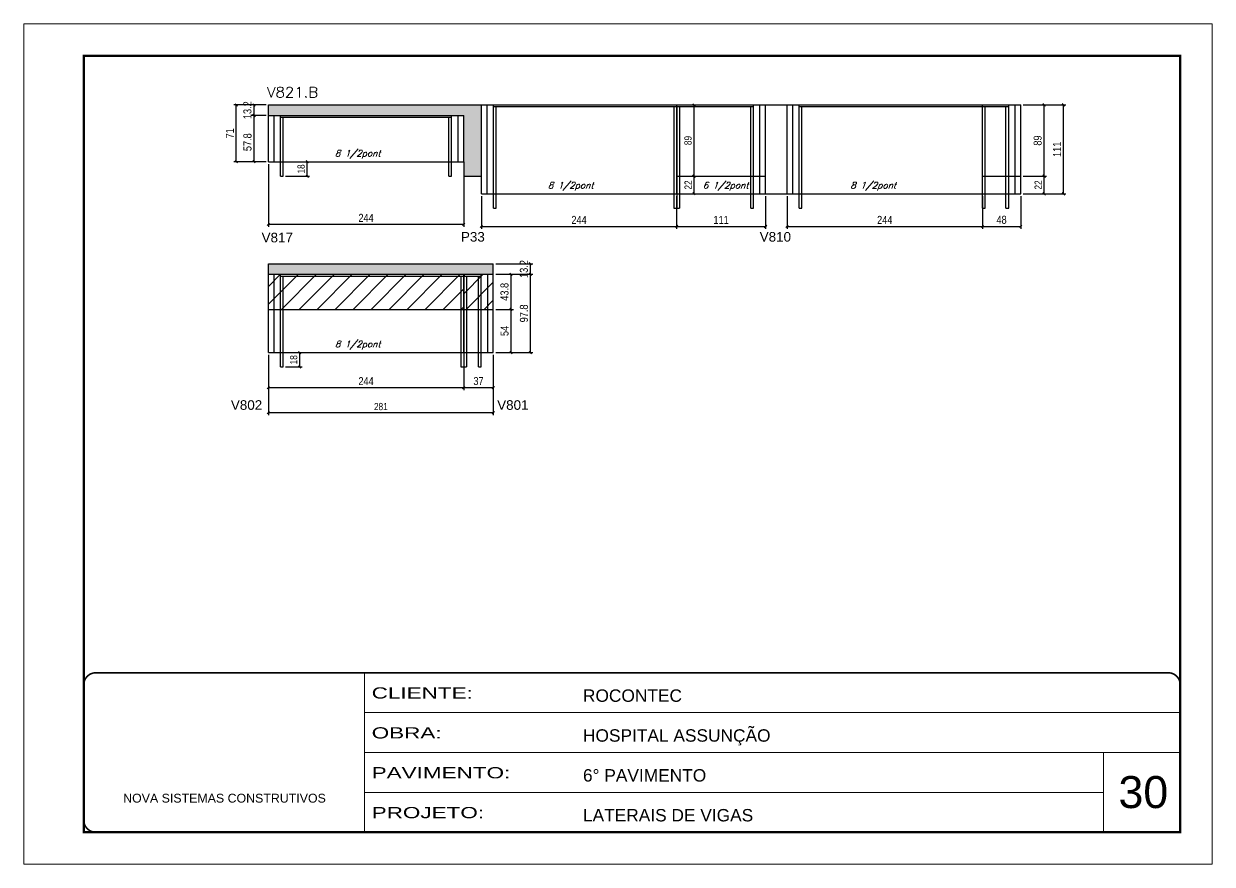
# Model space of a CAD drawing. Extents: x -20960 to -5926, y -2106 to 21915.
# Drawn here: x -10608 to -9123, y 12825 to 13875 of the extents above; entities that cross this region are included whole.
import ezdxf

# ---------------------------------------------------------------- set-up
doc = ezdxf.new("R2010")
doc.units = 0
doc.linetypes.add('CONTINUO', pattern=[0])
doc.linetypes.add('DASHED', pattern=[0.75, 0.5, -0.25])
for name, color, linetype in [('5', 5, 'Continuous'), ('COTA', 241, 'Continuous'), ('Painéis', 200, 'Continuous'), ('Reaproveitamento', 251, 'Continuous'), ('SARR_2.2x7', 40, 'Continuous'), ('SARR_3.5x7', 81, 'Continuous'), ('texto', 7, 'Continuous')]:
    doc.layers.add(name, color=color, linetype=linetype)
for name, color, linetype, lineweight in [('CARIMBO', 255, 'Continuous', 9), ('Folhas', 255, 'Continuous', 9), ('SARRAFO DE PRESSAO', 251, 'DASHED', 9), ('Texto Seção', 7, 'Continuous', 15)]:
    doc.layers.add(name, color=color, linetype=linetype, lineweight=lineweight)
doc.styles.add('ARIAL', font='arial.ttf')
doc.styles.add('COTA TECNICA', font='techl___.ttf', dxfattribs={"height": 10})
doc.styles.add('COTA TECNICA-50', font='techl___.ttf', dxfattribs={"height": 9})
doc.styles.add('REGUA-120', font='ROMANS.shx', dxfattribs={"height": 15})
doc.styles.add('Romans', font='romans.shx')
doc.styles.get("Standard").update_dxf_attribs({"font": 'arial.ttf'})
doc.styles.add('Tecnologia', font='')
doc.styles.get('Tecnologia').set_extended_font_data('Forgotten Futurist')
doc.dimstyles.new('COTA PAINEL-50', dxfattribs={"dimtxt": 9, "dimasz": 3, "dimexe": 3, "dimexo": 3, "dimgap": 3, "dimtad": 1, "dimdec": 1, "dimzin": 12, "dimdsep": 46, "dimtxsty": 'COTA TECNICA-50', "dimblk1": 'OBLIQUE', "dimblk2": 'OBLIQUE', "dimsah": 1, "dimcen": 0.9, "dimclrd": 4, "dimclre": 4, "dimclrt": 240, "dimadec": 1, "dimazin": 3, "dimtfac": 1, "dimtdec": 1, "dimtmove": 0, "dimatfit": 3, "dimfxl": 1, "dimtolj": 1, "dimtzin": 12, "dimarcsym": 0})
doc.dimstyles.new('PAINEL', dxfattribs={"dimtxt": 10, "dimasz": 3, "dimexe": 3, "dimexo": 3, "dimgap": 3, "dimtad": 1, "dimdec": 1, "dimzin": 12, "dimdsep": 46, "dimtxsty": 'COTA TECNICA', "dimblk1": 'OBLIQUE', "dimblk2": 'OBLIQUE', "dimsah": 1, "dimcen": 0.9, "dimclrd": 4, "dimclre": 4, "dimclrt": 240, "dimadec": 1, "dimazin": 3, "dimtfac": 1, "dimtdec": 1, "dimtmove": 0, "dimatfit": 3, "dimfxl": 1, "dimtolj": 1, "dimtzin": 12, "dimarcsym": 0})

# ---------------------------------------------------------------- blocks, each defined once
blk = doc.blocks.new('9999999999')
at = {"color": 30, "linetype": 'CONTINUO'}
for p, q in [((98564.6, 34230.2), (98564.6, 34429.4)), ((98564.6, 34379.6), (99584, 34379.6)), ((98564.6, 34329.8), (99488, 34329.8)), ((99584, 34329.8), (99488, 34329.8)), ((99488, 34329.8), (99488, 34230.2)), ((98564.6, 34280), (99488, 34280))]:
    blk.add_line(p, q, dxfattribs=at)
at = {"color": 30, "linetype": 'CONTINUO', "const_width": 2}
blk.add_lwpolyline([(99584, 34230.2), (99584, 34414.4, 0.414214), (99569, 34429.4), (98229, 34429.4, 0.414214), (98214, 34414.4), (98214, 34245.2, 0.414214), (98229, 34230.2), (99584, 34230.2)], format="xyb", dxfattribs=at)
at = {"layer": 'Folhas'}
blk.add_lwpolyline([(98139, 34190.2), (99624, 34190.2), (99624, 35240.2), (98139, 35240.2)], close=True, dxfattribs=at)
at = {"layer": 'Folhas', "color": 30, "const_width": 3}
blk.add_lwpolyline([(98214, 34230.2), (99584, 34230.2), (99584, 35200.2), (98214, 35200.2)], close=True, dxfattribs=at)
at = {"color": 7, "linetype": 'Continuous', "ltscale": 5, "style": 'ARIAL'}
for s, height, p in [('ROCONTEC', 15.48, (98837.7, 34393.1)), ('HOSPITAL ASSUNÇÃO', 15.483, (98837.7, 34343.3)), ('6° PAVIMENTO', 15.483, (98837.7, 34293.5)), ('NOVA SISTEMAS CONSTRUTIVOS', 11.059, (98263.2, 34267.2)), ('LATERAIS DE VIGAS', 15.483, (98837.7, 34243.7))]:
    blk.add_text(s, height=height, dxfattribs=at).set_placement(p)
at = {"layer": 'Folhas', "color": 7, "style": 'Tecnologia', "width": 1.5}
for s, p in [('CLIENTE:', (98573.7, 34397.2)), ('OBRA:', (98573.7, 34347.3)), ('PAVIMENTO:', (98573.7, 34297.5)), ('PROJETO:', (98573.7, 34247.7))]:
    blk.add_text(s, height=14, dxfattribs=at).set_placement(p)
blk = doc.blocks.new('_Oblique')
at = {"color": 0, "linetype": 'ByBlock', "lineweight": -2}
blk.add_line((-0.5, -0.5), (0.5, 0.5), dxfattribs=at)
blk = doc.blocks.new('*D1099')
at = {"layer": 'COTA', "color": 4, "lineweight": -2, "ltscale": 25, "transparency": 16777216}
for p, q in [((-10302.8, 13700), (-10302.8, 13621.8)), ((-10058.8, 13700), (-10058.8, 13621.8)), ((-10058.8, 13624.8), (-10302.8, 13624.8))]:
    blk.add_line(p, q, dxfattribs=at)
at = {"layer": 'Defpoints', "color": 0, "ltscale": 25, "transparency": 16777216}
for p in [(-10302.8, 13703), (-10058.8, 13703), (-10302.8, 13624.8)]:
    blk.add_point(p, dxfattribs=at)
at = {"layer": 'COTA', "color": 4, "lineweight": -2, "ltscale": 25, "transparency": 16777216, "xscale": 3, "yscale": 3, "zscale": 3, "rotation": 180}
blk.add_blockref('_Oblique', (-10302.8, 13624.8), dxfattribs=at)
at = {"layer": 'COTA', "color": 4, "lineweight": -2, "ltscale": 25, "transparency": 16777216, "xscale": 3, "yscale": 3, "zscale": 3}
blk.add_blockref('_Oblique', (-10058.8, 13624.8), dxfattribs=at)
at = {"layer": 'COTA', "color": 240, "ltscale": 25, "transparency": 16777216, "insert": (-10180.8, 13632.9), "char_height": 10, "attachment_point": 5, "style": 'COTA TECNICA'}
blk.add_mtext('\\A1;244', dxfattribs=at)
blk = doc.blocks.new('*D1100')
at = {"layer": 'COTA', "color": 4, "lineweight": -2, "ltscale": 25, "transparency": 16777216}
for p, q in [((-10305.8, 13774), (-10346, 13774)), ((-10343, 13703), (-10343, 13774)), ((-10305.8, 13703), (-10346, 13703))]:
    blk.add_line(p, q, dxfattribs=at)
at = {"layer": 'Defpoints', "color": 0, "ltscale": 25, "transparency": 16777216}
for p in [(-10343, 13774), (-10302.8, 13774), (-10302.8, 13703)]:
    blk.add_point(p, dxfattribs=at)
at = {"layer": 'COTA', "color": 4, "lineweight": -2, "ltscale": 25, "transparency": 16777216, "xscale": 3, "yscale": 3, "zscale": 3}
for p, rotation in [((-10343, 13774), 90), ((-10343, 13703), 270)]:
    blk.add_blockref('_Oblique', p, dxfattribs=dict(at, rotation=rotation))
at = {"layer": 'COTA', "color": 240, "ltscale": 25, "transparency": 16777216, "insert": (-10351, 13738.5), "char_height": 10, "attachment_point": 5, "rotation": 90, "style": 'COTA TECNICA'}
blk.add_mtext('\\A1;71', dxfattribs=at)
blk = doc.blocks.new('*D1088')
at = {"layer": 'COTA', "color": 4, "lineweight": -2, "ltscale": 25, "transparency": 16777216}
for p, q in [((-10305.8, 13760.8), (-10323.8, 13760.8)), ((-10320.8, 13703), (-10320.8, 13760.8)), ((-10305.8, 13703), (-10323.8, 13703))]:
    blk.add_line(p, q, dxfattribs=at)
at = {"layer": 'Defpoints', "color": 0, "ltscale": 25, "transparency": 16777216}
for p in [(-10320.8, 13760.8), (-10302.8, 13760.8), (-10302.8, 13703)]:
    blk.add_point(p, dxfattribs=at)
at = {"layer": 'COTA', "color": 4, "lineweight": -2, "ltscale": 25, "transparency": 16777216, "xscale": 3, "yscale": 3, "zscale": 3}
for p, rotation in [((-10320.8, 13760.8), 90), ((-10320.8, 13703), 270)]:
    blk.add_blockref('_Oblique', p, dxfattribs=dict(at, rotation=rotation))
at = {"layer": 'COTA', "color": 240, "ltscale": 25, "transparency": 16777216, "insert": (-10328.9, 13727.4), "char_height": 10, "attachment_point": 5, "rotation": 90, "style": 'COTA TECNICA'}
blk.add_mtext('\\A1;57.8', dxfattribs=at)
blk = doc.blocks.new('*D1089')
at = {"layer": 'COTA', "color": 4, "lineweight": -2, "ltscale": 25, "transparency": 16777216}
for p, q in [((-10305.8, 13774), (-10323.8, 13774)), ((-10320.8, 13760.8), (-10320.8, 13774)), ((-10305.8, 13760.8), (-10323.8, 13760.8))]:
    blk.add_line(p, q, dxfattribs=at)
at = {"layer": 'Defpoints', "color": 0, "ltscale": 25, "transparency": 16777216}
for p in [(-10320.8, 13774), (-10302.8, 13774), (-10302.8, 13760.8)]:
    blk.add_point(p, dxfattribs=at)
at = {"layer": 'COTA', "color": 4, "lineweight": -2, "ltscale": 25, "transparency": 16777216, "xscale": 3, "yscale": 3, "zscale": 3}
for p, rotation in [((-10320.8, 13774), 90), ((-10320.8, 13760.8), 270)]:
    blk.add_blockref('_Oblique', p, dxfattribs=dict(at, rotation=rotation))
at = {"layer": 'COTA', "color": 240, "ltscale": 25, "transparency": 16777216, "insert": (-10329, 13767.4), "char_height": 10, "attachment_point": 5, "rotation": 90, "style": 'COTA TECNICA'}
blk.add_mtext('\\A1;13.2', dxfattribs=at)
blk = doc.blocks.new('*D1101')
at = {"layer": 'COTA', "color": 4, "lineweight": -2, "ltscale": 25, "transparency": 16777216}
for p, q in [((-10036.7, 13660), (-10036.7, 13619.3)), ((-9792.7, 13660), (-9792.7, 13619.3)), ((-10036.7, 13622.3), (-9792.7, 13622.3))]:
    blk.add_line(p, q, dxfattribs=at)
at = {"layer": 'Defpoints', "color": 0, "ltscale": 25, "transparency": 16777216}
for p in [(-10036.7, 13663), (-9792.7, 13663), (-9792.7, 13622.3)]:
    blk.add_point(p, dxfattribs=at)
at = {"layer": 'COTA', "color": 4, "lineweight": -2, "ltscale": 25, "transparency": 16777216, "xscale": 3, "yscale": 3, "zscale": 3, "rotation": 180}
blk.add_blockref('_Oblique', (-10036.7, 13622.3), dxfattribs=at)
at = {"layer": 'COTA', "color": 4, "lineweight": -2, "ltscale": 25, "transparency": 16777216, "xscale": 3, "yscale": 3, "zscale": 3}
blk.add_blockref('_Oblique', (-9792.7, 13622.3), dxfattribs=at)
at = {"layer": 'COTA', "color": 240, "ltscale": 25, "transparency": 16777216, "insert": (-9914.7, 13630.3), "char_height": 10, "attachment_point": 5, "style": 'COTA TECNICA'}
blk.add_mtext('\\A1;244', dxfattribs=at)
blk = doc.blocks.new('*D1102')
at = {"layer": 'COTA', "color": 4, "lineweight": -2, "ltscale": 25, "transparency": 16777216}
for p, q in [((-9792.7, 13660), (-9792.7, 13619.3)), ((-9681.7, 13660), (-9681.7, 13619.3)), ((-9792.7, 13622.3), (-9681.7, 13622.3))]:
    blk.add_line(p, q, dxfattribs=at)
at = {"layer": 'Defpoints', "color": 0, "ltscale": 25, "transparency": 16777216}
for p in [(-9792.7, 13663), (-9681.7, 13663), (-9681.7, 13622.3)]:
    blk.add_point(p, dxfattribs=at)
at = {"layer": 'COTA', "color": 4, "lineweight": -2, "ltscale": 25, "transparency": 16777216, "xscale": 3, "yscale": 3, "zscale": 3, "rotation": 180}
blk.add_blockref('_Oblique', (-9792.7, 13622.3), dxfattribs=at)
at = {"layer": 'COTA', "color": 4, "lineweight": -2, "ltscale": 25, "transparency": 16777216, "xscale": 3, "yscale": 3, "zscale": 3}
blk.add_blockref('_Oblique', (-9681.7, 13622.3), dxfattribs=at)
at = {"layer": 'COTA', "color": 240, "ltscale": 25, "transparency": 16777216, "insert": (-9737.2, 13630.3), "char_height": 10, "attachment_point": 5, "style": 'COTA TECNICA'}
blk.add_mtext('\\A1;111', dxfattribs=at)
blk = doc.blocks.new('*D1103')
at = {"layer": 'COTA', "color": 4, "lineweight": -2, "ltscale": 25, "transparency": 16777216}
for p, q in [((-9654.7, 13660), (-9654.7, 13619.3)), ((-9410.7, 13660), (-9410.7, 13619.3)), ((-9654.7, 13622.3), (-9410.7, 13622.3))]:
    blk.add_line(p, q, dxfattribs=at)
at = {"layer": 'Defpoints', "color": 0, "ltscale": 25, "transparency": 16777216}
for p in [(-9654.7, 13663), (-9410.7, 13663), (-9410.7, 13622.3)]:
    blk.add_point(p, dxfattribs=at)
at = {"layer": 'COTA', "color": 4, "lineweight": -2, "ltscale": 25, "transparency": 16777216, "xscale": 3, "yscale": 3, "zscale": 3, "rotation": 180}
blk.add_blockref('_Oblique', (-9654.7, 13622.3), dxfattribs=at)
at = {"layer": 'COTA', "color": 4, "lineweight": -2, "ltscale": 25, "transparency": 16777216, "xscale": 3, "yscale": 3, "zscale": 3}
blk.add_blockref('_Oblique', (-9410.7, 13622.3), dxfattribs=at)
at = {"layer": 'COTA', "color": 240, "ltscale": 25, "transparency": 16777216, "insert": (-9532.7, 13630.3), "char_height": 10, "attachment_point": 5, "style": 'COTA TECNICA'}
blk.add_mtext('\\A1;244', dxfattribs=at)
blk = doc.blocks.new('*D1104')
at = {"layer": 'COTA', "color": 4, "lineweight": -2, "ltscale": 25, "transparency": 16777216}
for p, q in [((-9410.7, 13660), (-9410.7, 13619.3)), ((-9362.7, 13660), (-9362.7, 13619.3)), ((-9410.7, 13622.3), (-9362.7, 13622.3))]:
    blk.add_line(p, q, dxfattribs=at)
at = {"layer": 'Defpoints', "color": 0, "ltscale": 25, "transparency": 16777216}
for p in [(-9410.7, 13663), (-9362.7, 13663), (-9362.7, 13622.3)]:
    blk.add_point(p, dxfattribs=at)
at = {"layer": 'COTA', "color": 4, "lineweight": -2, "ltscale": 25, "transparency": 16777216, "xscale": 3, "yscale": 3, "zscale": 3, "rotation": 180}
blk.add_blockref('_Oblique', (-9410.7, 13622.3), dxfattribs=at)
at = {"layer": 'COTA', "color": 4, "lineweight": -2, "ltscale": 25, "transparency": 16777216, "xscale": 3, "yscale": 3, "zscale": 3}
blk.add_blockref('_Oblique', (-9362.7, 13622.3), dxfattribs=at)
at = {"layer": 'COTA', "color": 240, "ltscale": 25, "transparency": 16777216, "insert": (-9386.7, 13630.4), "char_height": 10, "attachment_point": 5, "style": 'COTA TECNICA'}
blk.add_mtext('\\A1;48', dxfattribs=at)
blk = doc.blocks.new('*D1090')
at = {"layer": 'COTA', "color": 4, "lineweight": -2, "ltscale": 25, "transparency": 16777216}
for p, q in [((-9359.7, 13774), (-9306.3, 13774)), ((-9309.3, 13663), (-9309.3, 13774)), ((-9332.7, 13663), (-9306.3, 13663))]:
    blk.add_line(p, q, dxfattribs=at)
at = {"layer": 'Defpoints', "color": 0, "ltscale": 25, "transparency": 16777216}
for p in [(-9362.7, 13774), (-9309.3, 13774), (-9335.7, 13663)]:
    blk.add_point(p, dxfattribs=at)
at = {"layer": 'COTA', "color": 4, "lineweight": -2, "ltscale": 25, "transparency": 16777216, "xscale": 3, "yscale": 3, "zscale": 3}
for p, rotation in [((-9309.3, 13774), 90), ((-9309.3, 13663), 270)]:
    blk.add_blockref('_Oblique', p, dxfattribs=dict(at, rotation=rotation))
at = {"layer": 'COTA', "color": 240, "ltscale": 25, "transparency": 16777216, "insert": (-9317.4, 13718.5), "char_height": 10, "attachment_point": 5, "rotation": 90, "style": 'COTA TECNICA'}
blk.add_mtext('\\A1;111', dxfattribs=at)
blk = doc.blocks.new('*D1091')
at = {"layer": 'COTA', "color": 4, "lineweight": -2, "ltscale": 25, "transparency": 16777216}
for p, q in [((-9359.7, 13774), (-9330.5, 13774)), ((-9333.5, 13685), (-9333.5, 13774)), ((-9359.7, 13685), (-9330.5, 13685))]:
    blk.add_line(p, q, dxfattribs=at)
at = {"layer": 'Defpoints', "color": 0, "ltscale": 25, "transparency": 16777216}
for p in [(-9362.7, 13774), (-9333.5, 13774), (-9362.7, 13685)]:
    blk.add_point(p, dxfattribs=at)
at = {"layer": 'COTA', "color": 4, "lineweight": -2, "ltscale": 25, "transparency": 16777216, "xscale": 3, "yscale": 3, "zscale": 3}
for p, rotation in [((-9333.5, 13774), 90), ((-9333.5, 13685), 270)]:
    blk.add_blockref('_Oblique', p, dxfattribs=dict(at, rotation=rotation))
at = {"layer": 'COTA', "color": 240, "ltscale": 25, "transparency": 16777216, "insert": (-9341.6, 13729.5), "char_height": 10, "attachment_point": 5, "rotation": 90, "style": 'COTA TECNICA'}
blk.add_mtext('\\A1;89', dxfattribs=at)
blk = doc.blocks.new('*D1115')
at = {"layer": 'COTA', "color": 4, "lineweight": -2, "ltscale": 25, "transparency": 16777216}
for p, q in [((-10302.8, 13461.6), (-10302.8, 13417.8)), ((-10058.8, 13461.6), (-10058.8, 13417.8)), ((-10302.8, 13420.8), (-10058.8, 13420.8))]:
    blk.add_line(p, q, dxfattribs=at)
at = {"layer": 'Defpoints', "color": 0, "ltscale": 25, "transparency": 16777216}
for p in [(-10302.8, 13464.6), (-10058.8, 13464.6), (-10058.8, 13420.8)]:
    blk.add_point(p, dxfattribs=at)
at = {"layer": 'COTA', "color": 4, "lineweight": -2, "ltscale": 25, "transparency": 16777216, "xscale": 3, "yscale": 3, "zscale": 3, "rotation": 180}
blk.add_blockref('_Oblique', (-10302.8, 13420.8), dxfattribs=at)
at = {"layer": 'COTA', "color": 4, "lineweight": -2, "ltscale": 25, "transparency": 16777216, "xscale": 3, "yscale": 3, "zscale": 3}
blk.add_blockref('_Oblique', (-10058.8, 13420.8), dxfattribs=at)
at = {"layer": 'COTA', "color": 240, "ltscale": 25, "transparency": 16777216, "insert": (-10180.8, 13428.9), "char_height": 10, "attachment_point": 5, "style": 'COTA TECNICA'}
blk.add_mtext('\\A1;244', dxfattribs=at)
blk = doc.blocks.new('*D1116')
at = {"layer": 'COTA', "color": 4, "lineweight": -2, "ltscale": 25, "transparency": 16777216}
for p, q in [((-10058.8, 13461.6), (-10058.8, 13417.8)), ((-10021.8, 13461.6), (-10021.8, 13417.8)), ((-10058.8, 13420.8), (-10021.8, 13420.8))]:
    blk.add_line(p, q, dxfattribs=at)
at = {"layer": 'Defpoints', "color": 0, "ltscale": 25, "transparency": 16777216}
for p in [(-10058.8, 13464.6), (-10021.8, 13464.6), (-10021.8, 13420.8)]:
    blk.add_point(p, dxfattribs=at)
at = {"layer": 'COTA', "color": 4, "lineweight": -2, "ltscale": 25, "transparency": 16777216, "xscale": 3, "yscale": 3, "zscale": 3, "rotation": 180}
blk.add_blockref('_Oblique', (-10058.8, 13420.8), dxfattribs=at)
at = {"layer": 'COTA', "color": 4, "lineweight": -2, "ltscale": 25, "transparency": 16777216, "xscale": 3, "yscale": 3, "zscale": 3}
blk.add_blockref('_Oblique', (-10021.8, 13420.8), dxfattribs=at)
at = {"layer": 'COTA', "color": 240, "ltscale": 25, "transparency": 16777216, "insert": (-10040.3, 13429), "char_height": 10, "attachment_point": 5, "style": 'COTA TECNICA'}
blk.add_mtext('\\A1;37', dxfattribs=at)
blk = doc.blocks.new('*D1117')
at = {"layer": 'COTA', "color": 4, "lineweight": -2, "ltscale": 25, "transparency": 16777216}
for p, q in [((-10018.8, 13562.4), (-9972.4, 13562.4)), ((-9975.4, 13464.6), (-9975.4, 13562.4)), ((-10018.8, 13464.6), (-9972.4, 13464.6))]:
    blk.add_line(p, q, dxfattribs=at)
at = {"layer": 'Defpoints', "color": 0, "ltscale": 25, "transparency": 16777216}
for p in [(-10021.8, 13562.4), (-9975.4, 13562.4), (-10021.8, 13464.6)]:
    blk.add_point(p, dxfattribs=at)
at = {"layer": 'COTA', "color": 4, "lineweight": -2, "ltscale": 25, "transparency": 16777216, "xscale": 3, "yscale": 3, "zscale": 3}
for p, rotation in [((-9975.4, 13562.4), 90), ((-9975.4, 13464.6), 270)]:
    blk.add_blockref('_Oblique', p, dxfattribs=dict(at, rotation=rotation))
at = {"layer": 'COTA', "color": 240, "ltscale": 25, "transparency": 16777216, "insert": (-9983.5, 13513.5), "char_height": 10, "attachment_point": 5, "rotation": 90, "style": 'COTA TECNICA'}
blk.add_mtext('\\A1;97.8', dxfattribs=at)
blk = doc.blocks.new('*D1118')
at = {"layer": 'COTA', "color": 4, "lineweight": -2, "ltscale": 25, "transparency": 16777216}
for p, q in [((-10018.8, 13575.6), (-9972.4, 13575.6)), ((-9975.4, 13562.4), (-9975.4, 13575.6)), ((-10018.8, 13562.4), (-9972.4, 13562.4))]:
    blk.add_line(p, q, dxfattribs=at)
at = {"layer": 'Defpoints', "color": 0, "ltscale": 25, "transparency": 16777216}
for p in [(-10021.8, 13575.6), (-9975.4, 13575.6), (-10021.8, 13562.4)]:
    blk.add_point(p, dxfattribs=at)
at = {"layer": 'COTA', "color": 4, "lineweight": -2, "ltscale": 25, "transparency": 16777216, "xscale": 3, "yscale": 3, "zscale": 3}
for p, rotation in [((-9975.4, 13575.6), 90), ((-9975.4, 13562.4), 270)]:
    blk.add_blockref('_Oblique', p, dxfattribs=dict(at, rotation=rotation))
at = {"layer": 'COTA', "color": 240, "ltscale": 25, "transparency": 16777216, "insert": (-9983.6, 13569), "char_height": 10, "attachment_point": 5, "rotation": 90, "style": 'COTA TECNICA'}
blk.add_mtext('\\A1;13.2', dxfattribs=at)
blk = doc.blocks.new('*D1119')
at = {"layer": 'COTA', "color": 4, "lineweight": -2, "ltscale": 25, "transparency": 16777216}
for p, q in [((-10018.8, 13518.6), (-9996.6, 13518.6)), ((-9999.6, 13464.6), (-9999.6, 13518.6)), ((-10018.8, 13464.6), (-9996.6, 13464.6))]:
    blk.add_line(p, q, dxfattribs=at)
at = {"layer": 'Defpoints', "color": 0, "ltscale": 25, "transparency": 16777216}
for p in [(-10021.8, 13518.6), (-9999.6, 13518.6), (-10021.8, 13464.6)]:
    blk.add_point(p, dxfattribs=at)
at = {"layer": 'COTA', "color": 4, "lineweight": -2, "ltscale": 25, "transparency": 16777216, "xscale": 3, "yscale": 3, "zscale": 3}
for p, rotation in [((-9999.6, 13518.6), 90), ((-9999.6, 13464.6), 270)]:
    blk.add_blockref('_Oblique', p, dxfattribs=dict(at, rotation=rotation))
at = {"layer": 'COTA', "color": 240, "ltscale": 25, "transparency": 16777216, "insert": (-10007.7, 13491.6), "char_height": 10, "attachment_point": 5, "rotation": 90, "style": 'COTA TECNICA'}
blk.add_mtext('\\A1;54', dxfattribs=at)
blk = doc.blocks.new('*D1120')
at = {"layer": 'COTA', "color": 4, "lineweight": -2, "ltscale": 25, "transparency": 16777216}
for p, q in [((-10018.8, 13562.4), (-9996.6, 13562.4)), ((-9999.6, 13518.6), (-9999.6, 13562.4)), ((-10018.8, 13518.6), (-9996.6, 13518.6))]:
    blk.add_line(p, q, dxfattribs=at)
at = {"layer": 'Defpoints', "color": 0, "ltscale": 25, "transparency": 16777216}
for p in [(-10021.8, 13562.4), (-9999.6, 13562.4), (-10021.8, 13518.6)]:
    blk.add_point(p, dxfattribs=at)
at = {"layer": 'COTA', "color": 4, "lineweight": -2, "ltscale": 25, "transparency": 16777216, "xscale": 3, "yscale": 3, "zscale": 3}
for p, rotation in [((-9999.6, 13562.4), 90), ((-9999.6, 13518.6), 270)]:
    blk.add_blockref('_Oblique', p, dxfattribs=dict(at, rotation=rotation))
at = {"layer": 'COTA', "color": 240, "ltscale": 25, "transparency": 16777216, "insert": (-10007.8, 13540.5), "char_height": 10, "attachment_point": 5, "rotation": 90, "style": 'COTA TECNICA'}
blk.add_mtext('\\A1;43.8', dxfattribs=at)
blk = doc.blocks.new('*D1124')
at = {"layer": 'COTA', "color": 4, "lineweight": -2, "transparency": 16777216}
for p, q in [((-10281.3, 13464.6), (-10260.6, 13464.6)), ((-10263.6, 13446.6), (-10263.6, 13464.6)), ((-10281.3, 13446.6), (-10260.6, 13446.6))]:
    blk.add_line(p, q, dxfattribs=at)
at = {"layer": 'Defpoints', "color": 0, "transparency": 16777216}
for p in [(-10284.3, 13464.6), (-10263.6, 13464.6), (-10284.3, 13446.6)]:
    blk.add_point(p, dxfattribs=at)
at = {"layer": 'COTA', "color": 4, "lineweight": -2, "transparency": 16777216, "xscale": 3, "yscale": 3, "zscale": 3}
for p, rotation in [((-10263.6, 13464.6), 90), ((-10263.6, 13446.6), 270)]:
    blk.add_blockref('_Oblique', p, dxfattribs=dict(at, rotation=rotation))
at = {"layer": 'COTA', "color": 240, "transparency": 16777216, "insert": (-10271.2, 13455.6), "char_height": 9, "attachment_point": 5, "rotation": 90, "style": 'COTA TECNICA-50'}
blk.add_mtext('\\A1;18', dxfattribs=at)
blk = doc.blocks.new('*D1125')
at = {"layer": 'COTA', "color": 4, "lineweight": -2, "transparency": 16777216}
for p, q in [((-10302.8, 13461.6), (-10302.8, 13386.5)), ((-10021.8, 13461.6), (-10021.8, 13386.5)), ((-10021.8, 13389.5), (-10302.8, 13389.5))]:
    blk.add_line(p, q, dxfattribs=at)
at = {"layer": 'Defpoints', "color": 0, "transparency": 16777216}
for p in [(-10302.8, 13464.6), (-10021.8, 13464.6), (-10302.8, 13389.5)]:
    blk.add_point(p, dxfattribs=at)
at = {"layer": 'COTA', "color": 4, "lineweight": -2, "transparency": 16777216, "xscale": 3, "yscale": 3, "zscale": 3, "rotation": 180}
blk.add_blockref('_Oblique', (-10302.8, 13389.5), dxfattribs=at)
at = {"layer": 'COTA', "color": 4, "lineweight": -2, "transparency": 16777216, "xscale": 3, "yscale": 3, "zscale": 3}
blk.add_blockref('_Oblique', (-10021.8, 13389.5), dxfattribs=at)
at = {"layer": 'COTA', "color": 240, "transparency": 16777216, "insert": (-10162.3, 13397.1), "char_height": 9, "attachment_point": 5, "style": 'COTA TECNICA-50'}
blk.add_mtext('\\A1;281', dxfattribs=at)
blk = doc.blocks.new('*D1126')
at = {"layer": 'COTA', "color": 4, "lineweight": -2, "transparency": 16777216}
for p, q in [((-9359.7, 13685), (-9330.5, 13685)), ((-9333.5, 13663), (-9333.5, 13685)), ((-9359.7, 13663), (-9330.5, 13663))]:
    blk.add_line(p, q, dxfattribs=at)
at = {"layer": 'Defpoints', "color": 0, "transparency": 16777216}
for p in [(-9362.7, 13685), (-9333.5, 13685), (-9362.7, 13663)]:
    blk.add_point(p, dxfattribs=at)
at = {"layer": 'COTA', "color": 4, "lineweight": -2, "transparency": 16777216, "xscale": 3, "yscale": 3, "zscale": 3}
for p, rotation in [((-9333.5, 13685), 90), ((-9333.5, 13663), 270)]:
    blk.add_blockref('_Oblique', p, dxfattribs=dict(at, rotation=rotation))
at = {"layer": 'COTA', "color": 240, "transparency": 16777216, "insert": (-9341, 13674), "char_height": 9, "attachment_point": 5, "rotation": 90, "style": 'COTA TECNICA-50'}
blk.add_mtext('\\A1;22', dxfattribs=at)
blk = doc.blocks.new('*D1127')
at = {"layer": 'COTA', "color": 4, "lineweight": -2, "transparency": 16777216}
for p, q in [((-10281.3, 13703), (-10251.3, 13703)), ((-10254.3, 13685), (-10254.3, 13703)), ((-10281.3, 13685), (-10251.3, 13685))]:
    blk.add_line(p, q, dxfattribs=at)
at = {"layer": 'Defpoints', "color": 0, "transparency": 16777216}
for p in [(-10284.3, 13703), (-10254.3, 13703), (-10284.3, 13685)]:
    blk.add_point(p, dxfattribs=at)
at = {"layer": 'COTA', "color": 4, "lineweight": -2, "transparency": 16777216, "xscale": 3, "yscale": 3, "zscale": 3}
for p, rotation in [((-10254.3, 13703), 90), ((-10254.3, 13685), 270)]:
    blk.add_blockref('_Oblique', p, dxfattribs=dict(at, rotation=rotation))
at = {"layer": 'COTA', "color": 240, "transparency": 16777216, "insert": (-10261.9, 13694), "char_height": 9, "attachment_point": 5, "rotation": 90, "style": 'COTA TECNICA-50'}
blk.add_mtext('\\A1;18', dxfattribs=at)
blk = doc.blocks.new('*D1128')
at = {"layer": 'COTA', "color": 4, "lineweight": -2, "transparency": 16777216}
for p, q in [((-9786.2, 13685), (-9767.9, 13685)), ((-9770.9, 13663), (-9770.9, 13685)), ((-9786.2, 13663), (-9767.9, 13663))]:
    blk.add_line(p, q, dxfattribs=at)
at = {"layer": 'Defpoints', "color": 0, "transparency": 16777216}
for p in [(-9789.2, 13685), (-9770.9, 13685), (-9789.2, 13663)]:
    blk.add_point(p, dxfattribs=at)
at = {"layer": 'COTA', "color": 4, "lineweight": -2, "transparency": 16777216, "xscale": 3, "yscale": 3, "zscale": 3}
for p, rotation in [((-9770.9, 13685), 90), ((-9770.9, 13663), 270)]:
    blk.add_blockref('_Oblique', p, dxfattribs=dict(at, rotation=rotation))
at = {"layer": 'COTA', "color": 240, "transparency": 16777216, "insert": (-9778.4, 13674), "char_height": 9, "attachment_point": 5, "rotation": 90, "style": 'COTA TECNICA-50'}
blk.add_mtext('\\A1;22', dxfattribs=at)
blk = doc.blocks.new('*D1129')
at = {"layer": 'COTA', "color": 4, "lineweight": -2, "transparency": 16777216}
for p, q in [((-9770.9, 13685), (-9770.9, 13774)), ((-9786.2, 13685), (-9767.9, 13685))]:
    blk.add_line(p, q, dxfattribs=at)
at = {"layer": 'Defpoints', "color": 0, "transparency": 16777216}
for p in [(-9770.9, 13774), (-9770.9, 13774), (-9789.2, 13685)]:
    blk.add_point(p, dxfattribs=at)
at = {"layer": 'COTA', "color": 4, "lineweight": -2, "transparency": 16777216, "xscale": 3, "yscale": 3, "zscale": 3}
for p, rotation in [((-9770.9, 13774), 90), ((-9770.9, 13685), 270)]:
    blk.add_blockref('_Oblique', p, dxfattribs=dict(at, rotation=rotation))
at = {"layer": 'COTA', "color": 240, "transparency": 16777216, "insert": (-9778.5, 13729.5), "char_height": 9, "attachment_point": 5, "rotation": 90, "style": 'COTA TECNICA-50'}
blk.add_mtext('\\A1;89', dxfattribs=at)

msp = doc.modelspace()

# ---------------------------------------------------------------- hatches: boundary and pattern name
at = {"layer": 'COTA', "linetype": 'ByBlock'}
h = msp.add_hatch(dxfattribs=at)
h.set_pattern_fill('AR-CONC', color=256, scale=0.03)
h.set_pattern_definition([(50, (-149218.106, -13699.5747), (5.46554007, -0.47817257), [0.5715, -6.2865]), (355, (-149218.106, -13699.5747), (-1.05730264, 5.73170536), [0.4572, -5.02921753]), (100.4514447, (-149217.6506, -13699.6145), (4.40823741, 5.25353256), [0.48570026, -5.34270734]), (46.1842, (-149218.106, -13698.051), (8.13237123, -1.26126984), [0.85725, -9.42975]), (96.6355576, (-149217.428, -13698.156), (7.122124, 7.42278374), [0.7285507, -8.01406824]), (351.184151, (-149218.106, -13698.051), (7.122124, 7.42278374), [0.685799, -7.54379196]), (21, (-149217.344, -13698.4317), (4.54843174, -3.06795595), [0.5715, -6.2865]), (326, (-149217.344, -13698.4317), (1.85406085, 5.52563898), [0.4572, -5.0292]), (71.451445, (-149216.965, -13698.6873), (6.40249258, 2.45768307), [0.48570026, -5.34269813]), (37.5, (-149218.106, -13699.5747), (0.092658098, 2.536651166), [0, -4.96824, 0, -5.1054, 0, -5.04825]), (7.5, (-149218.106, -13699.5747), (2.004589875, 3.005417245), [0, -2.91084, 0, -4.85394, 0, -1.92405]), (327.5, (-149219.8053, -13699.5747), (4.067717855, -0.17186232), [0, -1.905, 0, -5.9436, 0, -7.8867]), (317.5, (-149220.5673, -13699.5747), (4.44387544, 0.76279473), [0, -2.4765, 0, -3.94716, 0, -5.6007])])
h.paths.add_polyline_path([(-10036.68, 13774.03), (-10302.82, 13774.03), (-10302.82, 13760.83), (-10058.84, 13760.83), (-10058.84, 13685.03), (-10036.68, 13685.03)])
h = msp.add_hatch(dxfattribs=at)
h.set_pattern_fill('AR-CONC', color=256, scale=0.03)
h.set_pattern_definition([(50, (-151683.3987, -18026.8006), (5.46554007, -0.47817257), [0.5715, -6.2865]), (355, (-151683.3987, -18026.8006), (-1.05730264, 5.73170536), [0.4572, -5.02921753]), (100.4514447, (-151682.943, -18026.8405), (4.40823741, 5.25353256), [0.48570026, -5.34270734]), (46.1842, (-151683.399, -18025.2766), (8.13237123, -1.26126984), [0.85725, -9.42975]), (96.6355576, (-151682.721, -18025.382), (7.122124, 7.42278374), [0.7285507, -8.01406824]), (351.184151, (-151683.399, -18025.277), (7.122124, 7.42278374), [0.685799, -7.54379196]), (21, (-151682.6367, -18025.6576), (4.54843174, -3.06795595), [0.5715, -6.2865]), (326, (-151682.6367, -18025.6576), (1.85406085, 5.52563898), [0.4572, -5.0292]), (71.451445, (-151682.2576, -18025.9133), (6.40249258, 2.45768307), [0.48570026, -5.34269813]), (37.5, (-151683.3987, -18026.8006), (0.092658098, 2.536651166), [0, -4.96824, 0, -5.1054, 0, -5.04825]), (7.5, (-151683.3987, -18026.8006), (2.004589875, 3.005417245), [0, -2.91084, 0, -4.85394, 0, -1.92405]), (327.5, (-151685.098, -18026.8006), (4.067717855, -0.17186232), [0, -1.905, 0, -5.9436, 0, -7.8867]), (317.5, (-151685.86, -18026.8006), (4.44387544, 0.76279473), [0, -2.4765, 0, -3.94716, 0, -5.6007])])
h.paths.add_polyline_path([(-10302.82, 13575.59), (-10302.82, 13562.39), (-10021.84, 13562.39), (-10021.84, 13575.59)])
at = {"layer": 'Reaproveitamento'}
h = msp.add_hatch(dxfattribs=at)
h.set_pattern_fill('ANSI31', color=256, scale=5)
h.set_pattern_definition([(45, (-1530.62, -3274.19), (-11.22532, 11.22532), [])])
h.paths.add_polyline_path([(-10058.82, 13518.59), (-10058.82, 13562.39), (-10302.82, 13562.39), (-10302.82, 13518.59)])
h = msp.add_hatch(dxfattribs=at)
h.set_pattern_fill('ANSI31', color=256, scale=5)
h.set_pattern_definition([(45, (-1546.62, -3274.19), (-11.22532, 11.22532), [])])
h.paths.add_polyline_path([(-10058.82, 13562.39), (-10058.82, 13518.59), (-10021.84, 13518.59), (-10021.84, 13562.39)])

# ---------------------------------------------------------------- linework, layer by layer
at = {"layer": 'COTA', "linetype": 'ByBlock'}
for p, q in [((-10302.82, 13774.03), (-10036.68, 13774.03)), ((-10302.82, 13760.83), (-10302.82, 13774.03)), ((-9681.7, 13774.03), (-9654.7, 13774.03)), ((-10058.84, 13703.03), (-10058.84, 13685.03)), ((-10058.84, 13685.03), (-10036.68, 13685.03)), ((-9681.7, 13663.03), (-9654.7, 13663.03)), ((-10302.82, 13575.59), (-10021.84, 13575.59)), ((-10302.82, 13562.39), (-10302.82, 13575.59)), ((-10021.84, 13562.39), (-10021.84, 13575.59))]:
    msp.add_line(p, q, dxfattribs=at)
at = {"layer": 'Painéis'}
for p, q in [((-10036.68, 13774.03), (-9681.7, 13774.03)), ((-9654.7, 13774.03), (-9362.73, 13774.03)), ((-10302.82, 13760.83), (-10058.84, 13760.83)), ((-10302.82, 13703.03), (-10058.84, 13703.03)), ((-10302.82, 13703.03), (-10058.84, 13703.03)), ((-9792.68, 13685.03), (-9681.7, 13685.03)), ((-9410.7, 13685.03), (-9362.73, 13685.03)), ((-10036.68, 13663.03), (-9681.7, 13663.03)), ((-9654.7, 13663.03), (-9362.73, 13663.03)), ((-10302.82, 13562.39), (-10021.84, 13562.39)), ((-10302.82, 13518.59), (-10021.84, 13518.59)), ((-10302.82, 13464.59), (-10021.84, 13464.59))]:
    msp.add_line(p, q, dxfattribs=at)
at = {"layer": 'Painéis', "ltscale": 25}
for p, q in [((-10036.68, 13663.03), (-10036.68, 13774.03)), ((-9792.68, 13663.03), (-9792.68, 13774.03)), ((-9681.7, 13663.03), (-9681.7, 13774.03)), ((-9654.7, 13663.03), (-9654.7, 13774.03)), ((-9410.7, 13663.03), (-9410.7, 13774.03)), ((-9362.73, 13663.03), (-9362.73, 13774.03)), ((-10302.82, 13703.03), (-10302.82, 13760.83)), ((-10058.84, 13703.03), (-10058.84, 13760.83)), ((-10302.82, 13464.59), (-10302.82, 13562.39)), ((-10058.82, 13464.59), (-10058.82, 13562.39)), ((-10021.84, 13464.59), (-10021.84, 13562.39))]:
    msp.add_line(p, q, dxfattribs=at)
at = {"layer": 'SARR_2.2x7', "linetype": 'Continuous'}
for p, q in [((-10029.68, 13663.03), (-10029.68, 13774.03)), ((-10021.68, 13771.83), (-9792.68, 13771.83)), ((-9792.68, 13771.83), (-9696.7, 13771.83)), ((-9688.7, 13663.03), (-9688.7, 13774.03)), ((-9647.7, 13663.03), (-9647.7, 13774.03)), ((-9639.7, 13771.83), (-9410.7, 13771.83)), ((-9410.7, 13771.83), (-9377.73, 13771.83)), ((-9369.73, 13663.03), (-9369.73, 13774.03)), ((-10295.82, 13703.03), (-10295.82, 13760.83)), ((-10287.82, 13758.63), (-10073.84, 13758.63)), ((-10065.84, 13703.03), (-10065.84, 13760.83)), ((-10295.82, 13703.03), (-10295.82, 13703.03)), ((-10065.84, 13703.03), (-10065.84, 13703.03)), ((-10295.82, 13464.59), (-10295.82, 13562.39)), ((-10287.82, 13560.19), (-10058.82, 13560.19)), ((-10058.82, 13560.19), (-10036.84, 13560.19)), ((-10028.84, 13464.59), (-10028.84, 13562.39))]:
    msp.add_line(p, q, dxfattribs=at)
at = {"layer": 'SARR_3.5x7'}
for p, q in [((-10021.68, 13645.03), (-10021.68, 13774.03)), ((-10018.18, 13645.03), (-10018.18, 13771.83)), ((-9796.18, 13771.83), (-9796.18, 13645.03)), ((-9792.68, 13771.83), (-9792.68, 13645.03)), ((-9789.18, 13771.83), (-9789.18, 13645.03)), ((-9700.2, 13645.03), (-9700.2, 13771.83)), ((-9696.7, 13645.03), (-9696.7, 13774.03)), ((-9639.7, 13645.03), (-9639.7, 13774.03)), ((-9636.2, 13645.03), (-9636.2, 13771.83)), ((-9410.7, 13645.03), (-9410.7, 13771.83)), ((-9407.2, 13645.03), (-9407.2, 13771.83)), ((-9381.23, 13645.03), (-9381.23, 13771.83)), ((-9377.73, 13645.03), (-9377.73, 13774.03)), ((-10287.82, 13685.03), (-10287.82, 13760.83)), ((-10284.32, 13685.03), (-10284.32, 13758.63)), ((-10077.34, 13685.03), (-10077.34, 13758.63)), ((-10073.84, 13685.03), (-10073.84, 13760.83)), ((-10287.82, 13703.03), (-10284.32, 13703.03)), ((-10077.34, 13703.03), (-10073.84, 13703.03)), ((-10287.82, 13685.03), (-10284.32, 13685.03)), ((-10077.34, 13685.03), (-10073.84, 13685.03)), ((-10021.68, 13645.03), (-10018.18, 13645.03)), ((-9796.18, 13645.03), (-9789.18, 13645.03)), ((-9700.2, 13645.03), (-9696.7, 13645.03)), ((-9639.7, 13645.03), (-9636.2, 13645.03)), ((-9410.7, 13645.03), (-9407.2, 13645.03)), ((-9381.23, 13645.03), (-9377.73, 13645.03)), ((-10287.82, 13446.59), (-10287.82, 13562.39)), ((-10284.32, 13446.59), (-10284.32, 13560.19)), ((-10062.32, 13560.19), (-10062.32, 13446.59)), ((-10058.82, 13560.19), (-10058.82, 13446.59)), ((-10055.32, 13560.19), (-10055.32, 13446.59)), ((-10040.34, 13446.59), (-10040.34, 13560.19)), ((-10036.84, 13446.59), (-10036.84, 13562.39)), ((-10287.82, 13446.59), (-10284.32, 13446.59)), ((-10062.32, 13446.59), (-10055.32, 13446.59)), ((-10040.34, 13446.59), (-10036.84, 13446.59))]:
    msp.add_line(p, q, dxfattribs=at)

# ---------------------------------------------------------------- block references
at = {"layer": 'SARRAFO DE PRESSAO', "color": 6, "linetype": 'ByBlock'}
msp.add_blockref('9999999999', (-108747.48, -21364.84), dxfattribs=at)

# ---------------------------------------------------------------- texts
at = {"layer": '5', "linetype": 'Continuous'}
for s, p in [('V817', (-10311.31, 13602.28)), ('P33', (-10062.24, 13603.2)), ('V810', (-9688.94, 13603.2)), ('V802', (-10349.71, 13393.07)), ('V801', (-10016.96, 13393.07))]:
    msp.add_text(s, height=12, rotation=0.00004, dxfattribs=at).set_placement(p)
at = {"layer": 'CARIMBO', "style": 'ARIAL'}
msp.add_text('30', height=40, dxfattribs=at).set_placement((-9240.64, 12895.51))
at = {"layer": 'texto', "color": 2, "char_height": 8, "attachment_point": 5, "style": 'Romans'}
for s, insert in [('{\\Q19;\\C256;8 1/2pont}', (-10191.21, 13712.32)), ('{\\Q19;\\C256;8 1/2pont}', (-9925.07, 13672.32)), ('{\\Q19;\\C256;6 1/2pont}', (-9731.48, 13672.32)), ('{\\Q19;\\C256;8 1/2pont}', (-9547.09, 13672.32)), ('{\\Q19;\\C256;8 1/2pont}', (-10191.21, 13473.88))]:
    msp.add_mtext(s, dxfattribs=dict(at, insert=insert))
at = {"layer": 'Texto Seção', "style": 'REGUA-120', "width": 1.05}
msp.add_text('V821.B', height=13, dxfattribs=at).set_placement((-10304.45, 13783.36))

# ---------------------------------------------------------------- dimensions: what is measured, and where the dimension line sits
at = {"layer": 'COTA', "ltscale": 25}
for base, p1, p2, picture, middle in [((-10342.97, 13774.03), (-10302.82, 13703.03), (-10302.82, 13774.03), '*D1100', (-10351.04, 13738.53)), ((-9309.32, 13774.03), (-9335.73, 13663.03), (-9362.73, 13774.03), '*D1090', (-9317.37, 13718.53)), ((-9333.49, 13774.03), (-9362.73, 13685.03), (-9362.73, 13774.03), '*D1091', (-9341.59, 13729.53)), ((-9975.39, 13562.39), (-10021.84, 13464.59), (-10021.84, 13562.39), '*D1117', (-9983.5, 13513.49)), ((-9999.58, 13518.59), (-10021.84, 13464.59), (-10021.84, 13518.59), '*D1119', (-10007.69, 13491.59))]:
    dim = msp.add_linear_dim(base=base, p1=p1, p2=p2, angle=90, dimstyle='PAINEL', dxfattribs=at)
    dim.commit()
    dim.dimension.update_dxf_attribs({"geometry": picture, "text_midpoint": middle})
for base, p1, p2, picture, middle in [((-10320.77, 13774.03), (-10302.82, 13760.83), (-10302.82, 13774.03), '*D1089', (-10320.77, 13767.43)), ((-10320.77, 13760.83), (-10302.82, 13703.03), (-10302.82, 13760.83), '*D1088', (-10320.77, 13727.43))]:
    dim = msp.add_linear_dim(base=base, p1=p1, p2=p2, angle=90, dimstyle='PAINEL', dxfattribs=at)
    dim.commit()
    dim.dimension.update_dxf_attribs({"geometry": picture, "text_midpoint": middle, "dimtype": 160})
at = {"layer": 'COTA'}
dim = msp.add_linear_dim(base=(-9770.87, 13774.03), p1=(-9789.18, 13685.03), p2=(-9770.87, 13774.03), angle=90, dimstyle='COTA PAINEL-50', override={"dimtmove": 1}, dxfattribs=at)
dim.commit()
dim.dimension.update_dxf_attribs({"geometry": '*D1129', "text_midpoint": (-9778.46, 13729.53)})
at = {"layer": 'COTA', "ltscale": 25}
for base, p1, p2, picture, middle in [((-10302.82, 13624.78), (-10058.84, 13703.03), (-10302.82, 13703.03), '*D1099', (-10180.83, 13632.85)), ((-9792.68, 13622.27), (-10036.68, 13663.03), (-9792.68, 13663.03), '*D1101', (-9914.68, 13630.35)), ((-10058.82, 13420.82), (-10302.82, 13464.59), (-10058.82, 13464.59), '*D1115', (-10180.82, 13428.89))]:
    dim = msp.add_linear_dim(base=base, p1=p1, p2=p2, dimstyle='PAINEL', dxfattribs=at)
    dim.commit()
    dim.dimension.update_dxf_attribs({"geometry": picture, "text_midpoint": middle})
at = {"layer": 'COTA'}
for base, p1, p2, picture, middle in [((-10254.34, 13703.03), (-10284.32, 13685.03), (-10284.32, 13703.03), '*D1127', (-10261.93, 13694.03)), ((-9770.87, 13685.03), (-9789.18, 13663.03), (-9789.18, 13685.03), '*D1128', (-9778.37, 13674.03)), ((-9333.49, 13685.03), (-9362.73, 13663.03), (-9362.73, 13685.03), '*D1126', (-9340.99, 13674.03)), ((-10263.58, 13464.59), (-10284.32, 13446.59), (-10284.32, 13464.59), '*D1124', (-10271.16, 13455.59))]:
    dim = msp.add_linear_dim(base=base, p1=p1, p2=p2, angle=90, dimstyle='COTA PAINEL-50', dxfattribs=at)
    dim.commit()
    dim.dimension.update_dxf_attribs({"geometry": picture, "text_midpoint": middle})
at = {"layer": 'COTA', "ltscale": 25}
for base, p1, p2, picture, middle in [((-9681.7, 13622.27), (-9792.68, 13663.03), (-9681.7, 13663.03), '*D1102', (-9737.19, 13630.33)), ((-9410.7, 13622.27), (-9654.7, 13663.03), (-9410.7, 13663.03), '*D1103', (-9532.7, 13630.35)), ((-9362.73, 13622.27), (-9410.7, 13663.03), (-9362.73, 13663.03), '*D1104', (-9386.71, 13630.37)), ((-10021.84, 13420.82), (-10058.82, 13464.59), (-10021.84, 13464.59), '*D1116', (-10040.33, 13429.04))]:
    dim = msp.add_linear_dim(base=base, p1=p1, p2=p2, dimstyle='PAINEL', override={"dimtmove": 1}, dxfattribs=at)
    dim.commit()
    dim.dimension.update_dxf_attribs({"geometry": picture, "text_midpoint": middle})
dim = msp.add_linear_dim(base=(-9975.39, 13575.59), p1=(-10021.84, 13562.39), p2=(-10021.84, 13575.59), angle=90, dimstyle='PAINEL', override={"dimtmove": 1}, dxfattribs=at)
dim.commit()
dim.dimension.update_dxf_attribs({"geometry": '*D1118', "text_midpoint": (-9975.39, 13568.99), "dimtype": 160})
dim = msp.add_linear_dim(base=(-9999.58, 13562.39), p1=(-10021.84, 13518.59), p2=(-10021.84, 13562.39), angle=90, dimstyle='PAINEL', override={"dimtmove": 1}, dxfattribs=at)
dim.commit()
dim.dimension.update_dxf_attribs({"geometry": '*D1120', "text_midpoint": (-10007.82, 13540.49)})
at = {"layer": 'COTA'}
dim = msp.add_linear_dim(base=(-10302.82, 13389.47), p1=(-10021.84, 13464.59), p2=(-10302.82, 13464.59), dimstyle='COTA PAINEL-50', dxfattribs=at)
dim.commit()
dim.dimension.update_dxf_attribs({"geometry": '*D1125', "text_midpoint": (-10162.33, 13397.05)})

doc.saveas('drawing.dxf')
